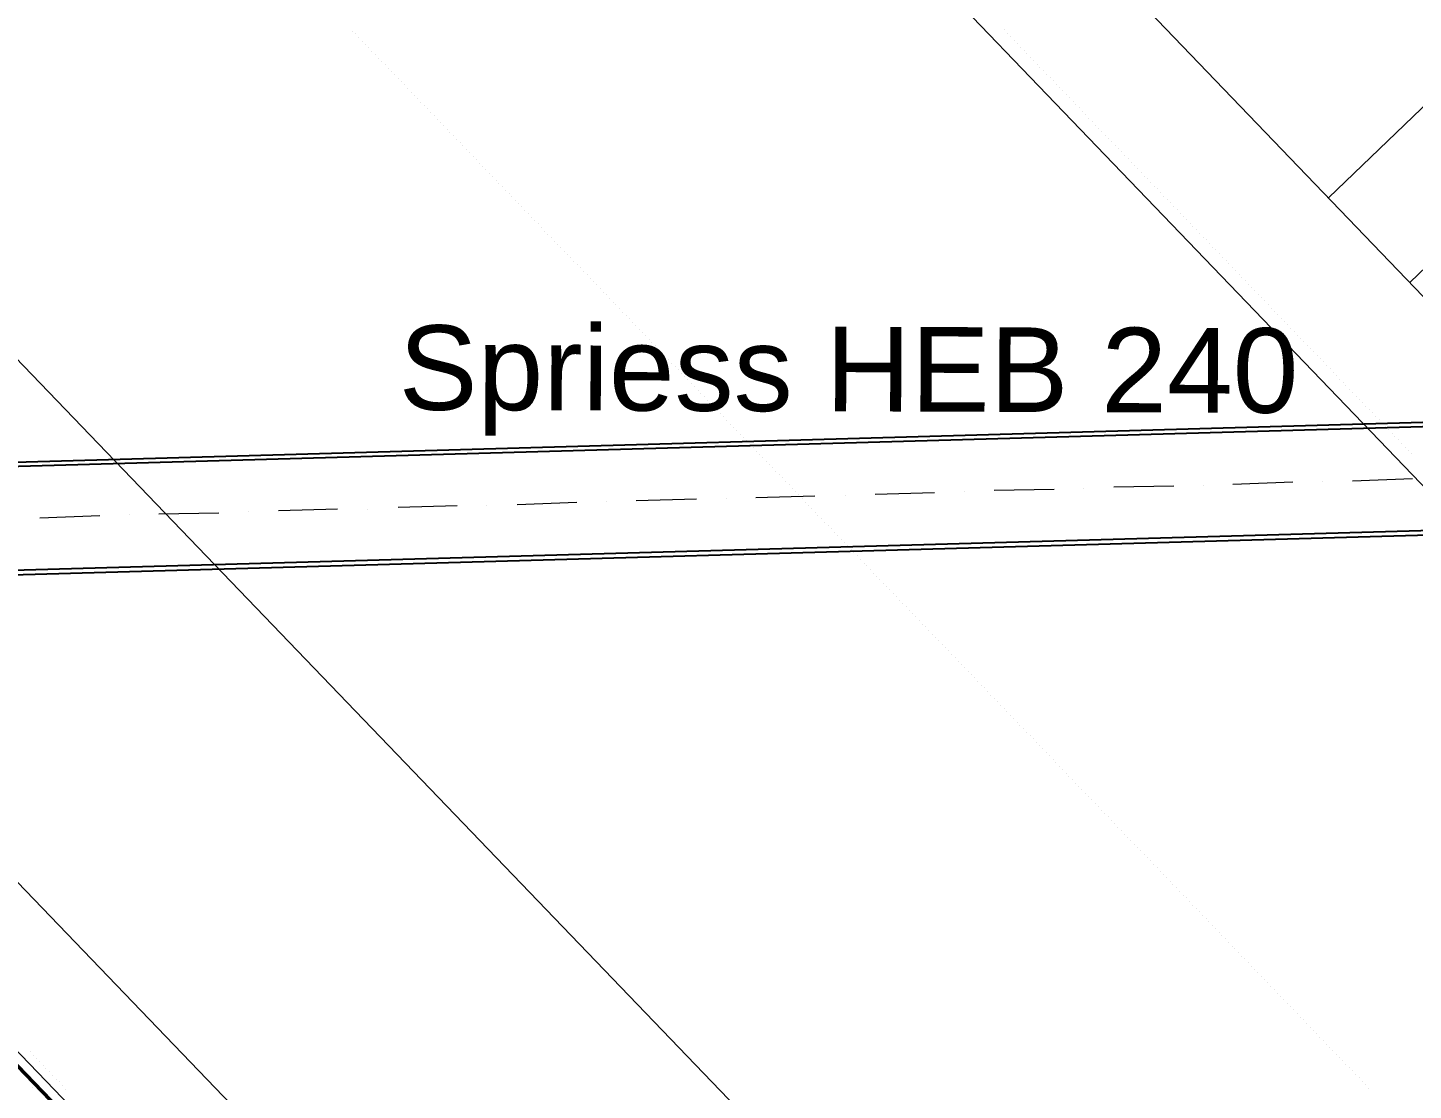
# Model space of a CAD drawing. Header units: metres. Extents: x 2687650.8 to 2687727.1, y 1234407.3 to 1234484.3.
# Drawn here: x 2687701.568 to 2687704.517, y 1234452.196 to 1234454.457 of the extents above; entities that cross this region are included whole.
import ezdxf

# ---------------------------------------------------------------- set-up
doc = ezdxf.new("R2010")
doc.units = ezdxf.units.M
for name, color, linetype, true_color in [('PDF_Böschung Aushub', 7, 'Continuous', 0x7f7f7f), ('PDF_E_Klapschnitte', 7, 'Continuous', 0x7f7f7f), ('PDF_E_Schnitte_1_50', 7, 'Continuous', 0x7f7f7f)]:
    doc.layers.add(name, color=color, linetype=linetype, true_color=true_color)
doc.layers.add('PDF_Ebene 2', color=7, linetype='Continuous')
doc.layers.add('PDF_Text', color=7, linetype='Continuous')
doc.styles.add('PDF Arial', font='arial.ttf')

# ---------------------------------------------------------------- blocks, each defined once
blk = doc.blocks.new('A$C1c84ec86')
at = {"layer": 'PDF_Böschung Aushub', "color": 7, "lineweight": 20}
for points in [[(3716.51, 3882.67), (3708.04, 3873.14)], [(3703.6, 3868.49), (3703.6, 3868.49)], [(3699.36, 3863.83), (3690.9, 3854.31)], [(3686.66, 3849.65), (3686.66, 3849.65)], [(3682.43, 3844.99), (3673.75, 3835.68)], [(3669.52, 3830.81), (3669.52, 3830.81)], [(3665.28, 3826.15), (3656.61, 3816.84)], [(3652.37, 3811.97), (3652.37, 3811.97)], [(3648.14, 3807.32), (3639.67, 3798)], [(3635.44, 3793.35), (3635.44, 3793.35)], [(3630.99, 3788.48), (3622.53, 3779.16)], [(3618.29, 3774.51), (3618.29, 3774.51)], [(3614.06, 3769.85), (3605.38, 3760.32)], [(3601.15, 3755.67), (3601.15, 3755.67)], [(3596.92, 3751.01), (3588.45, 3741.49)], [(3584, 3736.83), (3584, 3736.83)], [(3579.77, 3732.17), (3571.3, 3722.86)], [(3567.07, 3717.99), (3567.07, 3717.99)], [(3562.62, 3713.33), (3554.16, 3704.02)], [(3549.92, 3699.36), (3549.92, 3699.36)], [(3545.69, 3694.5), (3537.01, 3685.18)], [(3532.78, 3680.52), (3532.78, 3680.52)], [(3528.55, 3675.87), (3520.08, 3666.34)]]:
    blk.add_lwpolyline(points, dxfattribs=at)
at = {"layer": 'PDF_E_Klapschnitte', "lineweight": 18}
blk.add_lwpolyline([(3606.44, 3581.25), (3606.44, 3581.25)], dxfattribs=at)
at = {"layer": 'PDF_E_Schnitte_1_50', "lineweight": 18}
for points in [[(3661.05, 3911.25), (3661.05, 4043.33), (3686.03, 4043.33), (3686.03, 3911.25)], [(3351.17, 3911.25), (3853.04, 3911.25), (3853.04, 3883.31), (3853.04, 3609.19), (3853.04, 3584.21), (3346.3, 3584.21)], [(3351.17, 3883.31), (3828.06, 3883.31), (3828.06, 3609.19), (3345.03, 3609.19)]]:
    blk.add_lwpolyline(points, dxfattribs=at)
at = {"layer": 'PDF_E_Schnitte_1_50', "color": 160, "lineweight": 25, "true_color": 0x3333ff}
for points in [[(3834.2, 4018.35), (3823.61, 4018.35), (3393.5, 3544.84)], [(3824.88, 4018.35), (3394.13, 3544.21)], [(3834.2, 3995.7), (3410.43, 3529.39)], [(3834.2, 3994.22), (3411.28, 3528.76)]]:
    blk.add_lwpolyline(points, dxfattribs=at)
at = {"layer": 'PDF_E_Schnitte_1_50', "color": 7, "lineweight": 50}
blk.add_lwpolyline([(3233.9, 3582.1), (3858.12, 3582.1)], dxfattribs=at)
at = {"layer": 'PDF_Ebene 2', "lineweight": 20}
for points in [[(3587.39, 3886.27), (3587.39, 3886.27)], [(3588.45, 3886.27), (3588.45, 3886.27)], [(3589.51, 3886.27), (3589.51, 3886.27)], [(3590.56, 3886.27), (3590.56, 3886.27)], [(3591.41, 3886.27), (3591.41, 3886.27)], [(3592.47, 3886.27), (3592.47, 3886.27)], [(3593.53, 3886.27), (3593.53, 3886.27)], [(3594.38, 3886.27), (3594.38, 3886.27)], [(3595.43, 3886.27), (3595.43, 3886.27)], [(3596.49, 3886.27), (3596.49, 3886.27)], [(3597.55, 3886.27), (3597.55, 3886.27)], [(3598.4, 3886.27), (3598.4, 3886.27)], [(3599.46, 3886.27), (3599.46, 3886.27)], [(3600.51, 3886.27), (3600.51, 3886.27)], [(3601.57, 3886.27), (3601.57, 3886.27)], [(3602.42, 3886.27), (3602.42, 3886.27)], [(3603.48, 3886.27), (3603.48, 3886.27)], [(3604.54, 3886.27), (3604.54, 3886.27)], [(3605.38, 3886.27), (3605.38, 3886.27)], [(3606.44, 3886.27), (3606.44, 3886.27)], [(3607.5, 3886.27), (3607.5, 3886.27)], [(3608.56, 3886.27), (3608.56, 3886.27)], [(3609.4, 3886.27), (3609.4, 3886.27)], [(3610.46, 3886.27), (3610.46, 3886.27)], [(3611.52, 3886.27), (3611.52, 3886.27)], [(3612.37, 3886.27), (3612.37, 3886.27)], [(3613.43, 3886.27), (3613.43, 3886.27)], [(3614.48, 3886.27), (3614.48, 3886.27)], [(3615.54, 3886.27), (3615.54, 3886.27)], [(3616.39, 3886.27), (3616.39, 3886.27)], [(3617.45, 3886.27), (3617.45, 3886.27)], [(3618.51, 3886.27), (3618.51, 3886.27)], [(3619.56, 3886.27), (3619.56, 3886.27)], [(3620.41, 3886.27), (3620.41, 3886.27)], [(3621.47, 3886.27), (3621.47, 3886.27)], [(3622.53, 3886.27), (3622.53, 3886.27)], [(3623.37, 3886.27), (3623.37, 3886.27)], [(3624.43, 3886.27), (3624.43, 3886.27)], [(3625.49, 3886.27), (3625.49, 3886.27)], [(3626.55, 3886.27), (3626.55, 3886.27)], [(3627.4, 3886.27), (3627.4, 3886.27)], [(3628.45, 3886.27), (3628.45, 3886.27)], [(3629.51, 3886.27), (3629.51, 3886.27)], [(3630.57, 3886.27), (3630.57, 3886.27)], [(3631.42, 3886.27), (3631.42, 3886.27)], [(3632.48, 3886.27), (3632.48, 3886.27)], [(3633.53, 3886.27), (3633.53, 3886.27)], [(3634.38, 3886.27), (3634.38, 3886.27)], [(3635.44, 3886.27), (3635.44, 3886.27)], [(3636.5, 3886.27), (3636.5, 3886.27)], [(3637.56, 3886.27), (3637.56, 3886.27)], [(3638.4, 3886.27), (3638.4, 3886.27)], [(3639.46, 3886.27), (3639.46, 3886.27)], [(3640.52, 3886.27), (3640.52, 3886.27)], [(3641.58, 3886.27), (3641.58, 3886.27)], [(3642.42, 3886.27), (3642.42, 3886.27)], [(3643.48, 3886.27), (3643.48, 3886.27)], [(3644.54, 3886.27), (3644.54, 3886.27)], [(3645.39, 3886.27), (3645.39, 3886.27)], [(3646.45, 3886.27), (3646.45, 3886.27)], [(3647.5, 3886.27), (3647.5, 3886.27)], [(3648.56, 3886.27), (3648.56, 3886.27)], [(3649.41, 3886.27), (3649.41, 3886.27)], [(3650.47, 3886.27), (3650.47, 3886.27)], [(3651.53, 3886.27), (3651.53, 3886.27)], [(3652.37, 3886.27), (3652.37, 3886.27)], [(3653.43, 3886.27), (3653.43, 3886.27)], [(3654.49, 3886.27), (3654.49, 3886.27)], [(3655.55, 3886.27), (3655.55, 3886.27)], [(3656.39, 3886.27), (3656.39, 3886.27)], [(3657.45, 3886.27), (3657.45, 3886.27)], [(3658.51, 3886.27), (3658.51, 3886.27)], [(3659.57, 3886.27), (3659.57, 3886.27)], [(3660.42, 3886.27), (3660.42, 3886.27)], [(3661.47, 3886.27), (3661.47, 3886.27)], [(3662.53, 3886.27), (3662.53, 3886.27)], [(3663.38, 3886.27), (3663.38, 3886.27)], [(3664.44, 3886.27), (3664.44, 3886.27)], [(3665.5, 3886.27), (3665.5, 3886.27)], [(3666.55, 3886.27), (3666.55, 3886.27)], [(3667.4, 3886.27), (3667.4, 3886.27)], [(3668.46, 3886.27), (3668.46, 3886.27)], [(3669.52, 3886.27), (3669.52, 3886.27)], [(3670.58, 3886.27), (3670.58, 3886.27)], [(3671.42, 3886.27), (3671.42, 3886.27)], [(3672.48, 3886.27), (3672.48, 3886.27)], [(3673.54, 3886.27), (3673.54, 3886.27)], [(3674.39, 3886.27), (3674.39, 3886.27)], [(3675.44, 3886.27), (3675.44, 3886.27)], [(3676.5, 3886.27), (3676.5, 3886.27)], [(3677.56, 3886.27), (3677.56, 3886.27)], [(3678.41, 3886.27), (3678.41, 3886.27)], [(3679.47, 3886.27), (3679.47, 3886.27)], [(3680.52, 3886.27), (3680.52, 3886.27)], [(3681.58, 3886.27), (3681.58, 3886.27)], [(3682.43, 3886.27), (3682.43, 3886.27)], [(3683.49, 3886.27), (3683.49, 3886.27)], [(3684.55, 3886.27), (3684.55, 3886.27)], [(3685.39, 3886.27), (3685.39, 3886.27)], [(3686.45, 3886.27), (3686.45, 3886.27)], [(3687.51, 3886.27), (3687.51, 3886.27)], [(3688.57, 3886.27), (3688.57, 3886.27)], [(3689.42, 3886.27), (3689.42, 3886.27)], [(3690.47, 3886.27), (3690.47, 3886.27)], [(3691.53, 3886.27), (3691.53, 3886.27)], [(3692.38, 3886.27), (3692.38, 3886.27)], [(3693.44, 3886.27), (3693.44, 3886.27)], [(3694.5, 3886.27), (3694.5, 3886.27)], [(3695.55, 3886.27), (3695.55, 3886.27)], [(3696.4, 3886.27), (3696.4, 3886.27)], [(3697.46, 3886.27), (3697.46, 3886.27)], [(3698.52, 3886.27), (3698.52, 3886.27)], [(3699.58, 3886.27), (3699.58, 3886.27)], [(3700.42, 3886.27), (3700.42, 3886.27)], [(3701.48, 3886.27), (3701.48, 3886.27)], [(3702.54, 3886.27), (3702.54, 3886.27)], [(3703.39, 3886.27), (3703.39, 3886.27)], [(3704.44, 3886.27), (3704.44, 3886.27)], [(3705.5, 3886.27), (3705.5, 3886.27)], [(3706.56, 3886.27), (3706.56, 3886.27)], [(3707.41, 3886.27), (3707.41, 3886.27)], [(3708.47, 3886.27), (3708.47, 3886.27)], [(3709.52, 3886.27), (3709.52, 3886.27)], [(3710.58, 3886.27), (3710.58, 3886.27)], [(3711.43, 3886.27), (3711.43, 3886.27)], [(3712.49, 3886.27), (3712.49, 3886.27)], [(3491.5, 3786.15), (3491.5, 3786.15)], [(3492.35, 3786.15), (3492.35, 3786.15)], [(3493.41, 3786.15), (3493.41, 3786.15)], [(3494.47, 3786.15), (3494.47, 3786.15)], [(3495.52, 3786.15), (3495.52, 3786.15)], [(3496.37, 3786.15), (3496.37, 3786.15)], [(3497.43, 3786.15), (3497.43, 3786.15)], [(3498.49, 3786.15), (3498.49, 3786.15)], [(3499.55, 3786.15), (3499.55, 3786.15)], [(3500.39, 3786.15), (3500.39, 3786.15)], [(3501.45, 3786.15), (3501.45, 3786.15)], [(3502.51, 3786.15), (3502.51, 3786.15)], [(3503.36, 3786.15), (3503.36, 3786.15)], [(3504.42, 3786.15), (3504.42, 3786.15)], [(3505.47, 3786.15), (3505.47, 3786.15)], [(3506.53, 3786.15), (3506.53, 3786.15)], [(3507.38, 3786.15), (3507.38, 3786.15)], [(3508.44, 3786.15), (3508.44, 3786.15)], [(3509.5, 3786.15), (3509.5, 3786.15)], [(3510.55, 3786.15), (3510.55, 3786.15)], [(3511.4, 3786.15), (3511.4, 3786.15)], [(3512.46, 3786.15), (3512.46, 3786.15)], [(3513.52, 3786.15), (3513.52, 3786.15)], [(3514.36, 3786.15), (3514.36, 3786.15)], [(3515.42, 3786.15), (3515.42, 3786.15)], [(3516.48, 3786.15), (3516.48, 3786.15)], [(3517.54, 3786.15), (3517.54, 3786.15)], [(3518.39, 3786.15), (3518.39, 3786.15)], [(3519.44, 3786.15), (3519.44, 3786.15)], [(3520.5, 3786.15), (3520.5, 3786.15)], [(3521.35, 3786.15), (3521.35, 3786.15)], [(3522.41, 3786.15), (3522.41, 3786.15)], [(3523.47, 3786.15), (3523.47, 3786.15)], [(3524.52, 3786.15), (3524.52, 3786.15)], [(3525.37, 3786.15), (3525.37, 3786.15)], [(3526.43, 3786.15), (3526.43, 3786.15)], [(3527.49, 3786.15), (3527.49, 3786.15)], [(3528.55, 3786.15), (3528.55, 3786.15)], [(3529.39, 3786.15), (3529.39, 3786.15)], [(3530.45, 3786.15), (3530.45, 3786.15)], [(3531.51, 3786.15), (3531.51, 3786.15)], [(3532.36, 3786.15), (3532.36, 3786.15)], [(3533.41, 3786.15), (3533.41, 3786.15)], [(3534.47, 3786.15), (3534.47, 3786.15)], [(3535.53, 3786.15), (3535.53, 3786.15)], [(3536.38, 3786.15), (3536.38, 3786.15)], [(3537.44, 3786.15), (3537.44, 3786.15)], [(3538.49, 3786.15), (3538.49, 3786.15)], [(3539.55, 3786.15), (3539.55, 3786.15)], [(3540.4, 3786.15), (3540.4, 3786.15)], [(3541.46, 3786.15), (3541.46, 3786.15)], [(3542.52, 3786.15), (3542.52, 3786.15)], [(3543.36, 3786.15), (3543.36, 3786.15)], [(3544.42, 3786.15), (3544.42, 3786.15)], [(3545.48, 3786.15), (3545.48, 3786.15)], [(3546.54, 3786.15), (3546.54, 3786.15)], [(3547.38, 3786.15), (3547.38, 3786.15)], [(3548.44, 3786.15), (3548.44, 3786.15)], [(3549.5, 3786.15), (3549.5, 3786.15)], [(3550.56, 3786.15), (3550.56, 3786.15)], [(3551.41, 3786.15), (3551.41, 3786.15)], [(3552.46, 3786.15), (3552.46, 3786.15)], [(3553.52, 3786.15), (3553.52, 3786.15)], [(3554.37, 3786.15), (3554.37, 3786.15)], [(3555.43, 3786.15), (3555.43, 3786.15)], [(3556.49, 3786.15), (3556.49, 3786.15)], [(3557.54, 3786.15), (3557.54, 3786.15)], [(3558.39, 3786.15), (3558.39, 3786.15)], [(3559.45, 3786.15), (3559.45, 3786.15)], [(3560.51, 3786.15), (3560.51, 3786.15)], [(3561.35, 3786.15), (3561.35, 3786.15)], [(3562.41, 3786.15), (3562.41, 3786.15)], [(3563.47, 3786.15), (3563.47, 3786.15)], [(3564.53, 3786.15), (3564.53, 3786.15)], [(3565.38, 3786.15), (3565.38, 3786.15)], [(3566.43, 3786.15), (3566.43, 3786.15)], [(3567.49, 3786.15), (3567.49, 3786.15)], [(3568.55, 3786.15), (3568.55, 3786.15)], [(3569.4, 3786.15), (3569.4, 3786.15)], [(3570.46, 3786.15), (3570.46, 3786.15)], [(3571.51, 3786.15), (3571.51, 3786.15)], [(3572.36, 3786.15), (3572.36, 3786.15)], [(3573.42, 3786.15), (3573.42, 3786.15)], [(3574.48, 3786.15), (3574.48, 3786.15)], [(3575.54, 3786.15), (3575.54, 3786.15)], [(3576.38, 3786.15), (3576.38, 3786.15)], [(3577.44, 3786.15), (3577.44, 3786.15)], [(3578.5, 3786.15), (3578.5, 3786.15)], [(3579.56, 3786.15), (3579.56, 3786.15)], [(3580.4, 3786.15), (3580.4, 3786.15)], [(3581.46, 3786.15), (3581.46, 3786.15)], [(3582.52, 3786.15), (3582.52, 3786.15)], [(3583.37, 3786.15), (3583.37, 3786.15)], [(3584.43, 3786.15), (3584.43, 3786.15)], [(3585.48, 3786.15), (3585.48, 3786.15)], [(3586.54, 3786.15), (3586.54, 3786.15)], [(3587.39, 3786.15), (3587.39, 3786.15)], [(3588.45, 3786.15), (3588.45, 3786.15)], [(3589.51, 3786.15), (3589.51, 3786.15)], [(3590.56, 3786.15), (3590.56, 3786.15)], [(3591.41, 3786.15), (3591.41, 3786.15)], [(3592.47, 3786.15), (3592.47, 3786.15)], [(3593.53, 3786.15), (3593.53, 3786.15)], [(3594.38, 3786.15), (3594.38, 3786.15)], [(3595.43, 3786.15), (3595.43, 3786.15)], [(3596.49, 3786.15), (3596.49, 3786.15)], [(3597.55, 3786.15), (3597.55, 3786.15)], [(3598.4, 3786.15), (3598.4, 3786.15)], [(3599.46, 3786.15), (3599.46, 3786.15)], [(3600.51, 3786.15), (3600.51, 3786.15)], [(3601.57, 3786.15), (3601.57, 3786.15)], [(3602.42, 3786.15), (3602.42, 3786.15)], [(3603.48, 3786.15), (3603.48, 3786.15)], [(3604.54, 3786.15), (3604.54, 3786.15)], [(3605.38, 3786.15), (3605.38, 3786.15)], [(3606.44, 3786.15), (3606.44, 3786.15)], [(3607.5, 3786.15), (3607.5, 3786.15)], [(3608.56, 3786.15), (3608.56, 3786.15)], [(3609.4, 3786.15), (3609.4, 3786.15)], [(3610.46, 3786.15), (3610.46, 3786.15)], [(3611.52, 3786.15), (3611.52, 3786.15)], [(3612.37, 3786.15), (3612.37, 3786.15)], [(3613.43, 3786.15), (3613.43, 3786.15)], [(3614.48, 3786.15), (3614.48, 3786.15)], [(3615.54, 3786.15), (3615.54, 3786.15)], [(3616.39, 3786.15), (3616.39, 3786.15)], [(3617.45, 3786.15), (3617.45, 3786.15)], [(3618.51, 3786.15), (3618.51, 3786.15)], [(3619.56, 3786.15), (3619.56, 3786.15)], [(3620.41, 3786.15), (3620.41, 3786.15)], [(3621.47, 3786.15), (3621.47, 3786.15)], [(3622.53, 3786.15), (3622.53, 3786.15)], [(3623.37, 3786.15), (3623.37, 3786.15)], [(3624.43, 3786.15), (3624.43, 3786.15)], [(3625.49, 3786.15), (3625.49, 3786.15)], [(3626.55, 3786.15), (3626.55, 3786.15)], [(3627.4, 3786.15), (3627.4, 3786.15)], [(3628.45, 3786.15), (3628.45, 3786.15)], [(3629.51, 3786.15), (3629.51, 3786.15)], [(3630.57, 3786.15), (3630.57, 3786.15)], [(3631.42, 3786.15), (3631.42, 3786.15)], [(3632.48, 3786.15), (3632.48, 3786.15)], [(3633.53, 3786.15), (3633.53, 3786.15)], [(3634.38, 3786.15), (3634.38, 3786.15)], [(3635.44, 3786.15), (3635.44, 3786.15)], [(3636.5, 3786.15), (3636.5, 3786.15)], [(3637.56, 3786.15), (3637.56, 3786.15)], [(3638.4, 3786.15), (3638.4, 3786.15)], [(3639.46, 3786.15), (3639.46, 3786.15)], [(3640.52, 3786.15), (3640.52, 3786.15)], [(3641.58, 3786.15), (3641.58, 3786.15)], [(3642.42, 3786.15), (3642.42, 3786.15)], [(3643.48, 3786.15), (3643.48, 3786.15)], [(3644.54, 3786.15), (3644.54, 3786.15)], [(3645.39, 3786.15), (3645.39, 3786.15)], [(3646.45, 3786.15), (3646.45, 3786.15)], [(3647.5, 3786.15), (3647.5, 3786.15)], [(3648.56, 3786.15), (3648.56, 3786.15)], [(3649.41, 3786.15), (3649.41, 3786.15)], [(3650.47, 3786.15), (3650.47, 3786.15)], [(3651.53, 3786.15), (3651.53, 3786.15)], [(3652.37, 3786.15), (3652.37, 3786.15)], [(3653.43, 3786.15), (3653.43, 3786.15)], [(3654.49, 3786.15), (3654.49, 3786.15)], [(3655.55, 3786.15), (3655.55, 3786.15)], [(3656.39, 3786.15), (3656.39, 3786.15)], [(3657.45, 3786.15), (3657.45, 3786.15)], [(3658.51, 3786.15), (3658.51, 3786.15)], [(3659.57, 3786.15), (3659.57, 3786.15)], [(3660.42, 3786.15), (3660.42, 3786.15)], [(3661.47, 3786.15), (3661.47, 3786.15)], [(3662.53, 3786.15), (3662.53, 3786.15)], [(3663.38, 3786.15), (3663.38, 3786.15)], [(3664.44, 3786.15), (3664.44, 3786.15)], [(3665.5, 3786.15), (3665.5, 3786.15)], [(3666.55, 3786.15), (3666.55, 3786.15)], [(3667.4, 3786.15), (3667.4, 3786.15)], [(3668.46, 3786.15), (3668.46, 3786.15)], [(3669.52, 3786.15), (3669.52, 3786.15)], [(3670.58, 3786.15), (3670.58, 3786.15)], [(3671.42, 3786.15), (3671.42, 3786.15)], [(3672.48, 3786.15), (3672.48, 3786.15)], [(3673.54, 3786.15), (3673.54, 3786.15)], [(3674.39, 3786.15), (3674.39, 3786.15)], [(3675.44, 3786.15), (3675.44, 3786.15)], [(3676.5, 3786.15), (3676.5, 3786.15)], [(3677.56, 3786.15), (3677.56, 3786.15)], [(3678.41, 3786.15), (3678.41, 3786.15)], [(3679.47, 3786.15), (3679.47, 3786.15)], [(3680.52, 3786.15), (3680.52, 3786.15)], [(3681.58, 3786.15), (3681.58, 3786.15)], [(3682.43, 3786.15), (3682.43, 3786.15)], [(3683.49, 3786.15), (3683.49, 3786.15)], [(3684.55, 3786.15), (3684.55, 3786.15)], [(3685.39, 3786.15), (3685.39, 3786.15)], [(3686.45, 3786.15), (3686.45, 3786.15)], [(3687.51, 3786.15), (3687.51, 3786.15)], [(3688.57, 3786.15), (3688.57, 3786.15)], [(3689.42, 3786.15), (3689.42, 3786.15)], [(3690.47, 3786.15), (3690.47, 3786.15)], [(3691.53, 3786.15), (3691.53, 3786.15)], [(3692.38, 3786.15), (3692.38, 3786.15)], [(3693.44, 3786.15), (3693.44, 3786.15)], [(3694.5, 3786.15), (3694.5, 3786.15)], [(3695.55, 3786.15), (3695.55, 3786.15)], [(3696.4, 3786.15), (3696.4, 3786.15)], [(3697.46, 3786.15), (3697.46, 3786.15)], [(3698.52, 3786.15), (3698.52, 3786.15)], [(3699.58, 3786.15), (3699.58, 3786.15)], [(3700.42, 3786.15), (3700.42, 3786.15)], [(3701.48, 3786.15), (3701.48, 3786.15)], [(3702.54, 3786.15), (3702.54, 3786.15)], [(3703.39, 3786.15), (3703.39, 3786.15)], [(3704.44, 3786.15), (3704.44, 3786.15)], [(3705.5, 3786.15), (3705.5, 3786.15)], [(3706.56, 3786.15), (3706.56, 3786.15)], [(3707.41, 3786.15), (3707.41, 3786.15)], [(3708.47, 3786.15), (3708.47, 3786.15)], [(3709.52, 3786.15), (3709.52, 3786.15)], [(3710.58, 3786.15), (3710.58, 3786.15)], [(3711.43, 3786.15), (3711.43, 3786.15)], [(3712.49, 3786.15), (3712.49, 3786.15)], [(3713.55, 3786.15), (3713.55, 3786.15)], [(3714.39, 3786.15), (3714.39, 3786.15)], [(3715.45, 3786.15), (3715.45, 3786.15)], [(3716.51, 3786.15), (3716.51, 3786.15)], [(3717.57, 3786.15), (3717.57, 3786.15)], [(3718.41, 3786.15), (3718.41, 3786.15)], [(3719.47, 3786.15), (3719.47, 3786.15)], [(3720.53, 3786.15), (3720.53, 3786.15)], [(3721.59, 3786.15), (3721.59, 3786.15)], [(3722.44, 3786.15), (3722.44, 3786.15)], [(3723.49, 3786.15), (3723.49, 3786.15)], [(3724.55, 3786.15), (3724.55, 3786.15)], [(3725.4, 3786.15), (3725.4, 3786.15)], [(3726.46, 3786.15), (3726.46, 3786.15)], [(3727.52, 3786.15), (3727.52, 3786.15)], [(3728.57, 3786.15), (3728.57, 3786.15)], [(3729.42, 3786.15), (3729.42, 3786.15)], [(3730.48, 3786.15), (3730.48, 3786.15)], [(3731.54, 3786.15), (3731.54, 3786.15)], [(3732.38, 3786.15), (3732.38, 3786.15)], [(3733.44, 3786.15), (3733.44, 3786.15)], [(3734.5, 3786.15), (3734.5, 3786.15)], [(3735.56, 3786.15), (3735.56, 3786.15)], [(3736.41, 3786.15), (3736.41, 3786.15)], [(3737.46, 3786.15), (3737.46, 3786.15)], [(3738.52, 3786.15), (3738.52, 3786.15)], [(3739.58, 3786.15), (3739.58, 3786.15)], [(3740.43, 3786.15), (3740.43, 3786.15)], [(3741.49, 3786.15), (3741.49, 3786.15)], [(3742.54, 3786.15), (3742.54, 3786.15)], [(3743.39, 3786.15), (3743.39, 3786.15)], [(3744.45, 3786.15), (3744.45, 3786.15)], [(3745.51, 3786.15), (3745.51, 3786.15)], [(3746.57, 3786.15), (3746.57, 3786.15)], [(3747.41, 3786.15), (3747.41, 3786.15)], [(3748.47, 3786.15), (3748.47, 3786.15)], [(3749.53, 3786.15), (3749.53, 3786.15)], [(3750.59, 3786.15), (3750.59, 3786.15)], [(3751.43, 3786.15), (3751.43, 3786.15)], [(3752.49, 3786.15), (3752.49, 3786.15)], [(3753.55, 3786.15), (3753.55, 3786.15)], [(3754.4, 3786.15), (3754.4, 3786.15)], [(3755.46, 3786.15), (3755.46, 3786.15)], [(3756.51, 3786.15), (3756.51, 3786.15)], [(3757.57, 3786.15), (3757.57, 3786.15)], [(3758.42, 3786.15), (3758.42, 3786.15)], [(3759.48, 3786.15), (3759.48, 3786.15)], [(3760.54, 3786.15), (3760.54, 3786.15)], [(3761.59, 3786.15), (3761.59, 3786.15)], [(3762.44, 3786.15), (3762.44, 3786.15)], [(3763.5, 3786.15), (3763.5, 3786.15)], [(3764.56, 3786.15), (3764.56, 3786.15)], [(3765.4, 3786.15), (3765.4, 3786.15)], [(3766.46, 3786.15), (3766.46, 3786.15)], [(3767.52, 3786.15), (3767.52, 3786.15)], [(3768.58, 3786.15), (3768.58, 3786.15)], [(3769.43, 3786.15), (3769.43, 3786.15)], [(3770.48, 3786.15), (3770.48, 3786.15)], [(3771.54, 3786.15), (3771.54, 3786.15)], [(3772.39, 3786.15), (3772.39, 3786.15)], [(3773.45, 3786.15), (3773.45, 3786.15)], [(3774.51, 3786.15), (3774.51, 3786.15)], [(3775.56, 3786.15), (3775.56, 3786.15)], [(3776.41, 3786.15), (3776.41, 3786.15)], [(3777.47, 3786.15), (3777.47, 3786.15)], [(3778.53, 3786.15), (3778.53, 3786.15)], [(3779.59, 3786.15), (3779.59, 3786.15)], [(3780.43, 3786.15), (3780.43, 3786.15)], [(3781.49, 3786.15), (3781.49, 3786.15)], [(3782.55, 3786.15), (3782.55, 3786.15)], [(3783.4, 3786.15), (3783.4, 3786.15)], [(3784.46, 3786.15), (3784.46, 3786.15)], [(3785.51, 3786.15), (3785.51, 3786.15)], [(3786.57, 3786.15), (3786.57, 3786.15)], [(3787.42, 3786.15), (3787.42, 3786.15)], [(3788.48, 3786.15), (3788.48, 3786.15)], [(3789.54, 3786.15), (3789.54, 3786.15)], [(3790.59, 3786.15), (3790.59, 3786.15)], [(3791.44, 3786.15), (3791.44, 3786.15)], [(3792.5, 3786.15), (3792.5, 3786.15)], [(3793.56, 3786.15), (3793.56, 3786.15)], [(3794.4, 3786.15), (3794.4, 3786.15)], [(3795.46, 3786.15), (3795.46, 3786.15)], [(3796.52, 3786.15), (3796.52, 3786.15)], [(3797.58, 3786.15), (3797.58, 3786.15)], [(3798.43, 3786.15), (3798.43, 3786.15)], [(3799.48, 3786.15), (3799.48, 3786.15)], [(3800.54, 3786.15), (3800.54, 3786.15)], [(3801.6, 3786.15), (3801.6, 3786.15)], [(3802.45, 3786.15), (3802.45, 3786.15)], [(3803.51, 3786.15), (3803.51, 3786.15)], [(3122.56, 3686.24), (4227.69, 3686.24)], [(3600.51, 3586.12), (3600.51, 3586.12)], [(3601.57, 3586.12), (3601.57, 3586.12)], [(3602.42, 3586.12), (3602.42, 3586.12)], [(3603.48, 3586.12), (3603.48, 3586.12)], [(3604.54, 3586.12), (3604.54, 3586.12)], [(3605.38, 3586.12), (3605.38, 3586.12)], [(3606.44, 3586.12), (3606.44, 3586.12)], [(3607.5, 3586.12), (3607.5, 3586.12)], [(3608.56, 3586.12), (3608.56, 3586.12)], [(3609.4, 3586.12), (3609.4, 3586.12)], [(3610.46, 3586.12), (3610.46, 3586.12)], [(3611.52, 3586.12), (3611.52, 3586.12)]]:
    blk.add_lwpolyline(points, dxfattribs=at)
at = {"layer": 'PDF_Text', "insert": (3461.02, 3992.64), "char_height": 18.0015, "attachment_point": 7, "style": 'PDF Arial'}
blk.add_mtext('Longarine HEB 240 (S355)', dxfattribs=at)
at = {"layer": 'PDF_Text', "attachment_point": 7, "style": 'PDF Arial'}
for s, insert, char_height, rotation in [('Rühlwand Träger HEB 240', (3851, 3665.92), 19.0044, 90), ('Spriess HEB 240', (3560.28, 3733.57), 18.0015, 45.9282)]:
    blk.add_mtext(s, dxfattribs=dict(at, insert=insert, char_height=char_height, rotation=rotation))

msp = doc.modelspace()

# ---------------------------------------------------------------- block references
at = {"xscale": 0.01, "yscale": 0.01, "zscale": 0.01, "rotation": 313.8734409291175}
msp.add_blockref('A$C1c84ec86', (2687650.7677, 1234453.3784), dxfattribs=at)

doc.saveas('drawing.dxf')
